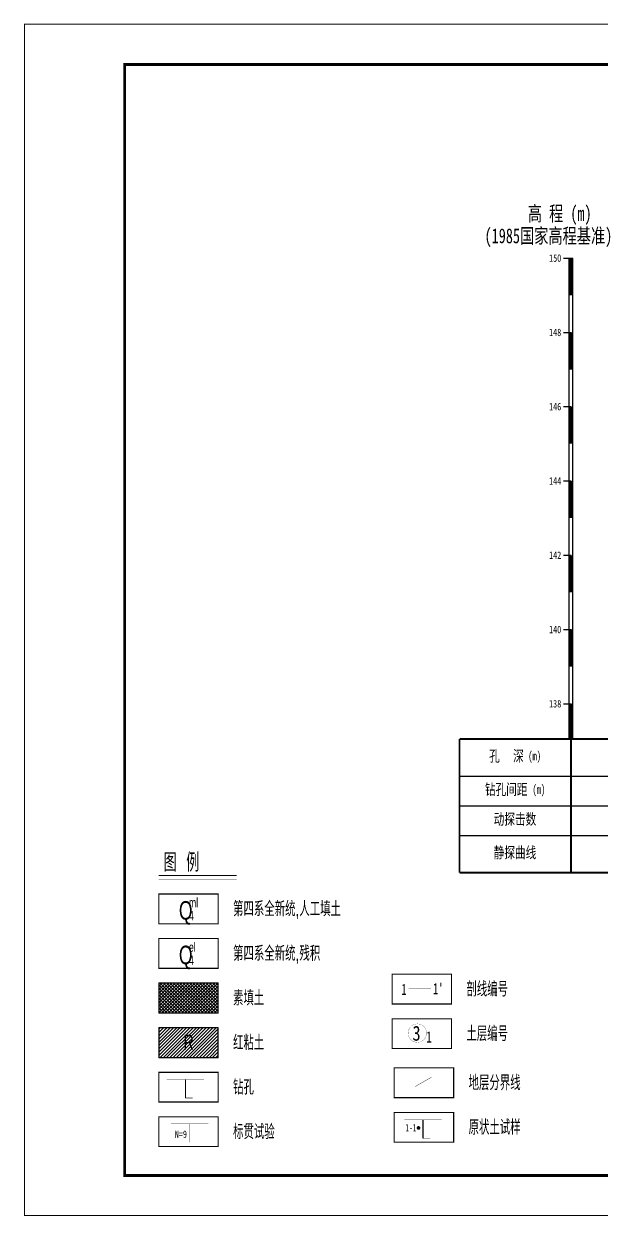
# Model space of a CAD drawing. Header units: millimetres. Extents: x 7577 to 20709, y -191 to 3630.
# Drawn here: x 8254.7 to 8410, y 470.2 to 791.3 of the extents above; entities that cross this region are included whole.
import ezdxf
from ezdxf.enums import TextEntityAlignment as Align

# ---------------------------------------------------------------- set-up
doc = ezdxf.new("R2010")
doc.units = ezdxf.units.MM
for name, color, linetype in [('GiCAD_BiaoGuan', 7, 'Continuous'), ('GiCAD_DongTan', 7, 'Continuous'), ('Gicad_pou_texts', 7, 'Continuous'), ('GiCAD_PouMian', 7, 'Continuous'), ('GiCAD_QuYang', 7, 'Continuous'), ('GiCAD_TuLi', 7, 'Continuous'), ('GiCAD_WXP', 1, 'Continuous')]:
    doc.layers.add(name, color=color, linetype=linetype)
doc.styles.add('LZ_FONTS_FS', font='simfang.ttf', dxfattribs={"width": 0.7})
doc.styles.add('LZ_PMT_BZ', font='simfang.ttf', dxfattribs={"width": 0.7, "height": 3})
doc.styles.add('两侧标尺', font='simfang.ttf', dxfattribs={"width": 0.7, "height": 2})
doc.styles.add('图例', font='ComFont.shx', dxfattribs={"width": 0.7, "height": 2, "bigfont": 'HZTXT12A.SHX'})
doc.styles.add('标注栏-第一列', font='simfang.ttf', dxfattribs={"width": 0.7, "height": 3})
doc.styles.add('高程系统', font='simfang.ttf', dxfattribs={"width": 0.7, "height": 4})

# ---------------------------------------------------------------- blocks, each defined once
blk = doc.blocks.new('WipeoutBlock')
blk.add_wipeout([(0, 0), (0, 1), (1, 1), (1, 0)]).dxf.layer = 'GiCAD_QuYang'
blk = doc.blocks.new('tlgkzk')
for points, const_width in [([(2.17, 6.08), (12.17, 6.08)], 0.1), ([(7.17, 6.08), (7.17, 1.08)], 0.3), ([(7.17, 1.08), (9.17, 1.08)], 0.1)]:
    blk.add_lwpolyline(points, dxfattribs=dict(const_width=const_width))
blk = doc.blocks.new('tlgkbg')
at = {"const_width": 0.1}
for points in [[(3.3, 6.16), (13.3, 6.16)], [(8.3, 6.16), (8.3, 1.16)]]:
    blk.add_lwpolyline(points, dxfattribs=at)
at = {"style": 'LZ_PMT_BZ', "width": 0.7}
blk.add_text('N=9', height=2, dxfattribs=at).set_placement((4.31, 2.32))
blk = doc.blocks.new('tlgkfcx')
blk.add_lwpolyline([(5.6, 2.97, 0, 0, 0), (5.69, 3.02, 0.1, 0.1, 0), (10.03, 5.5, 0.1, 0.1, 0)], format="xyseb")
blk = doc.blocks.new('tlgkyzt')
at = {"const_width": 0.1}
for points in [[(2.74, 6.02), (12.74, 6.02)], [(7.74, 1.02), (9.74, 1.02)]]:
    blk.add_lwpolyline(points, dxfattribs=at)
at = {"const_width": 0.5}
blk.add_lwpolyline([(6.28, 3.84, 1), (6.78, 3.84, 1)], format="xyb", close=True, dxfattribs=at)
blk.add_lwpolyline([(7.74, 6.02, 0.3, 0.3, 0), (7.74, 1.02, 0.1, 0.1, 0), (7.74, 1.02, 0.1, 0.1, 0)], format="xyseb")
at = {"style": 'LZ_FONTS_FS', "width": 0.6}
blk.add_text('1-1', height=2, dxfattribs=at).set_placement((3.01, 2.91))
blk = doc.blocks.new('tlgkpxbh')
at = {"const_width": 0.1}
blk.add_lwpolyline([(4.48, 4.15), (10.48, 4.15)], dxfattribs=at)
at = {"style": 'LZ_PMT_BZ', "width": 0.7}
for s, p in [('1', (2.5, 2.43)), ("1'", (10.98, 2.6))]:
    blk.add_text(s, height=3, dxfattribs=at).set_placement(p)
blk = doc.blocks.new('tlgkdcbh')
at = {"const_width": 0.05}
blk.add_lwpolyline([(4.34, 4.16, 1), (9.29, 4.16, 1)], format="xyb", close=True, dxfattribs=at)
at = {"style": 'LZ_PMT_BZ'}
for s, height, width, p in [('3', 4, 0.8, (5.5, 2.12)), ('1', 3, 0.7, (9.24, 1.62))]:
    blk.add_text(s, height=height, dxfattribs=dict(at, width=width)).set_placement(p)

msp = doc.modelspace()

# ---------------------------------------------------------------- hatches: boundary and pattern name
at = {"layer": 'GiCAD_TuLi'}
h = msp.add_hatch(dxfattribs=at)
h.set_pattern_fill('GKSTT', scale=0.125, style=0, pattern_type=2)
h.set_pattern_definition([(45, (6914.5379, -776.32524), (-0.44194174, 0.44194174), []), (135, (6914.5379, -776.32524), (-0.44194174, -0.44194174), [])])
h.paths.add_polyline_path([(8290.97, 524.96), (8306.97, 524.96), (8306.97, 532.96), (8290.97, 532.96)])
h = msp.add_hatch(dxfattribs=at)
h.set_pattern_fill('GKHNT', scale=0.125, style=0, pattern_type=2)
h.set_pattern_definition([(45, (6914.5379, -776.32524), (-0.44194174, 0.44194174), [])])
h.paths.add_polyline_path([(8290.97, 512.96), (8306.97, 512.96), (8306.97, 520.96), (8290.97, 520.96)])

# ---------------------------------------------------------------- linework, layer by layer
at = {"layer": 'GiCAD_PouMian', "color": 1}
for p, q in [((8399.9, 728.19), (8401.9, 728.19)), ((8401.4, 728.19), (8402.4, 728.19)), ((8399.9, 708.19), (8401.9, 708.19)), ((8399.9, 688.19), (8401.9, 688.19)), ((8399.9, 628.19), (8401.9, 628.19)), ((8399.9, 608.19), (8401.9, 608.19))]:
    msp.add_line(p, q, dxfattribs=at)
at = {"layer": 'GiCAD_PouMian'}
for points, const_width in [([(8254.81, 470.37), (8708.41, 470.37), (8708.41, 791.13), (8254.81, 791.13), (8254.81, 470.37)], 0.27), ([(8281.81, 481.17), (8697.61, 481.17), (8697.61, 780.33), (8281.81, 780.33), (8281.81, 481.17), (8697.61, 481.17)], 0.756)]:
    msp.add_lwpolyline(points, dxfattribs=dict(at, const_width=const_width))
at = {"layer": 'GiCAD_PouMian', "color": 1, "const_width": 1, "flags": 128}
for points in [[(8401.9, 728.19), (8401.9, 718.19)], [(8401.9, 708.19), (8401.9, 698.19)], [(8401.9, 628.19), (8401.9, 618.19)], [(8401.9, 608.19), (8401.9, 598.69)]]:
    msp.add_lwpolyline(points, dxfattribs=at)
at = {"layer": 'GiCAD_TuLi', "color": 7, "flags": 128}
for points, const_width in [([(8290.97, 561.96), (8311.97, 561.96)], 0.2), ([(8290.97, 560.96), (8311.97, 560.96)], 0.01)]:
    msp.add_lwpolyline(points, dxfattribs=dict(at, const_width=const_width))
at = {"layer": 'GiCAD_TuLi', "color": 7, "const_width": 0.3, "flags": 128}
for points in [[(8290.97, 548.96), (8306.97, 548.96), (8306.97, 556.96), (8290.97, 556.96)], [(8290.97, 536.96), (8306.97, 536.96), (8306.97, 544.96), (8290.97, 544.96)], [(8290.97, 524.96), (8306.97, 524.96), (8306.97, 532.96), (8290.97, 532.96)], [(8353.75, 527.36), (8369.75, 527.36), (8369.75, 535.36), (8353.75, 535.36)], [(8353.75, 515.36), (8369.75, 515.36), (8369.75, 523.36), (8353.75, 523.36)], [(8290.97, 512.96), (8306.97, 512.96), (8306.97, 520.96), (8290.97, 520.96)], [(8290.97, 500.96), (8306.97, 500.96), (8306.97, 508.96), (8290.97, 508.96)], [(8354.34, 502.14), (8370.34, 502.14), (8370.34, 510.14), (8354.34, 510.14)], [(8354.34, 490.14), (8370.34, 490.14), (8370.34, 498.14), (8354.34, 498.14)], [(8290.97, 488.96), (8306.97, 488.96), (8306.97, 496.96), (8290.97, 496.96)]]:
    msp.add_lwpolyline(points, close=True, dxfattribs=at)
at = {"layer": 'GiCAD_TuLi'}
for points in [[(8290.97, 524.96), (8306.97, 524.96), (8306.97, 532.96), (8290.97, 532.96)], [(8290.97, 512.96), (8306.97, 512.96), (8306.97, 520.96), (8290.97, 520.96)]]:
    msp.add_lwpolyline(points, close=True, dxfattribs=at)
at = {"layer": 'GiCAD_WXP', "color": 1, "const_width": 0.5}
for points in [[(8371.9, 598.69), (8591.91, 598.69)], [(8371.9, 598.69), (8371.9, 562.69)], [(8401.9, 598.69), (8401.9, 562.69)], [(8371.9, 562.69), (8591.91, 562.69)]]:
    msp.add_lwpolyline(points, dxfattribs=at)
at = {"layer": 'GiCAD_WXP', "color": 1}
for points in [[(8371.9, 588.69), (8591.91, 588.69)], [(8371.9, 580.69), (8591.91, 580.69)], [(8371.9, 572.69), (8591.91, 572.69)]]:
    msp.add_lwpolyline(points, dxfattribs=at)

# ---------------------------------------------------------------- block references
at = {"layer": 'GiCAD_TuLi'}
for name, p in [('tlgkpxbh', (8353.75, 527.36)), ('tlgkdcbh', (8353.75, 515.36)), ('tlgkfcx', (8354.34, 502.14)), ('tlgkzk', (8290.97, 500.96)), ('tlgkbg', (8290.97, 488.96)), ('tlgkyzt', (8354.34, 490.14))]:
    msp.add_blockref(name, p, dxfattribs=at)

# ---------------------------------------------------------------- texts
at = {"layer": 'GiCAD_PouMian', "color": 1, "width": 0.7}
for s, height, style, p in [('高 程 (m)', 4, '高程系统', (8390.28, 738.19)), ('(1985国家高程基准)', 4, '高程系统', (8378.65, 732.19)), ('150', 2, '两侧标尺', (8395.99, 727.19)), ('148', 2, '两侧标尺', (8395.99, 707.19)), ('146', 2, '两侧标尺', (8395.99, 687.19)), ('140', 2, '两侧标尺', (8395.99, 627.19)), ('138', 2, '两侧标尺', (8395.99, 607.19))]:
    msp.add_text(s, height=height, dxfattribs=dict(at, style=style)).set_placement(p)
at = {"layer": 'GiCAD_TuLi', "color": 7, "style": '图例', "width": 0.7}
for s, height, p in [(' 图  例 ', 5, (8290.97, 562.96)), ('ml', 2.5, (8299.09, 553.4)), ('第四系全新统,人工填土', 4, (8310.97, 550.96)), ('Q', 5, (8296.4, 550.06)), ('4', 2.5, (8299.09, 549.86)), ('Q', 5, (8296.4, 538.06)), ('el', 2.5, (8299.09, 541.4)), ('第四系全新统,残积', 4, (8310.97, 538.96)), ('4', 2.5, (8299.09, 537.86)), ('剖线编号', 4, (8373.75, 529.36)), ('素填土', 4, (8310.97, 526.96)), ('土层编号', 4, (8373.75, 517.36)), ('R', 4, (8297.67, 515.06)), ('红粘土', 4, (8310.97, 514.96)), ('钻孔', 4, (8310.97, 502.96)), ('地层分界线', 4, (8374.34, 504.14)), ('标贯试验', 4, (8310.97, 490.96)), ('原状土试样', 4, (8374.34, 492.14))]:
    msp.add_text(s, height=height, dxfattribs=at).set_placement(p)
at = {"layer": 'GiCAD_WXP', "color": 4, "style": '标注栏-第一列', "width": 0.7}
for s, height, p in [('孔', 3, (8379.87, 591.74)), ('深', 3, (8386.31, 591.74)), (' (m)', 2.43, (8389.22, 592.19)), ('钻孔间距', 3, (8378.73, 582.74)), (' (m)', 2.43, (8390.36, 583.19)), ('动探击数', 3, (8381.09, 574.74)), ('静探曲线', 3, (8381.09, 565.74))]:
    msp.add_text(s, height=height, dxfattribs=at).set_placement(p, align=Align.BOTTOM_LEFT)

# ---------------------------------------------------------------- next in the draw order: block references
at = {"layer": 'GiCAD_BiaoGuan', "xscale": 6.211891891892447, "yscale": 2.302702702702573}
msp.add_blockref('WipeoutBlock', (8387.98, 657.07), dxfattribs=at)
at = {"layer": 'GiCAD_DongTan', "xscale": 8.768000092378497, "yscale": 3.191891891891783}
msp.add_blockref('WipeoutBlock', (8405.73, 591.22), dxfattribs=at)
at = {"layer": 'Gicad_pou_texts'}
for p, xscale, yscale in [((8405.91, 680.27), 3.200000019999061, 3.200000020000198), ((8385.48, 672.67), 12.02378378378416, 2.702702702702664), ((8405.91, 666.52), 3.200000019999061, 3.200000020000198), ((8396.64, 646.4), 1.368648648649651, 2.324324324324107), ((8405.91, 645.9), 3.200000019999061, 3.200000020000198), ((8385.48, 633.67), 12.02378378378416, 2.702702702702664)]:
    msp.add_blockref('WipeoutBlock', p, dxfattribs=dict(at, xscale=xscale, yscale=yscale))
at = {"layer": 'GiCAD_QuYang', "xscale": 4.27459459459551, "yscale": 2.302702702702573}
for p in [(8377.11, 669.82), (8377.11, 642.32)]:
    msp.add_blockref('WipeoutBlock', p, dxfattribs=at)

# ---------------------------------------------------------------- next in the draw order: block references
at = {"layer": 'Gicad_pou_texts'}
for p, xscale, yscale in [((8399.71, 680.42), 6.211891891892447, 3.113513513513408), ((8397.77, 666.68), 8.149189189190292, 3.059459459459231), ((8385.48, 653.17), 12.02378378378416, 2.702702702702664), ((8399.71, 646.04), 6.211891891892447, 3.113513513513408)]:
    msp.add_blockref('WipeoutBlock', p, dxfattribs=dict(at, xscale=xscale, yscale=yscale))

# ---------------------------------------------------------------- next in the draw order: linework, layer by layer
at = {"layer": 'GiCAD_PouMian', "color": 1}
for p, q in [((8401.4, 598.69), (8401.4, 728.19)), ((8402.4, 598.69), (8402.4, 728.19)), ((8399.9, 668.19), (8401.9, 668.19)), ((8399.9, 648.19), (8401.9, 648.19))]:
    msp.add_line(p, q, dxfattribs=at)
at = {"layer": 'GiCAD_PouMian', "color": 1, "const_width": 1, "flags": 128}
for points in [[(8401.9, 688.19), (8401.9, 678.19)], [(8401.9, 668.19), (8401.9, 658.19)], [(8401.9, 648.19), (8401.9, 638.19)]]:
    msp.add_lwpolyline(points, dxfattribs=at)

# ---------------------------------------------------------------- next in the draw order: block references
at = {"layer": 'Gicad_pou_texts', "xscale": 2.731027073216137, "yscale": 3.315675672324642}
for p in [(8396.17, 680.27), (8394.24, 666.52)]:
    msp.add_blockref('WipeoutBlock', p, dxfattribs=at)

# ---------------------------------------------------------------- next in the draw order: texts
at = {"layer": 'GiCAD_PouMian', "color": 1, "style": '两侧标尺', "width": 0.7}
msp.add_text('142', height=2, dxfattribs=at).set_placement((8395.99, 647.19))

# ---------------------------------------------------------------- next in the draw order: texts
msp.add_text('144', height=2, dxfattribs=at).set_placement((8395.99, 667.19))

doc.saveas('drawing.dxf')
